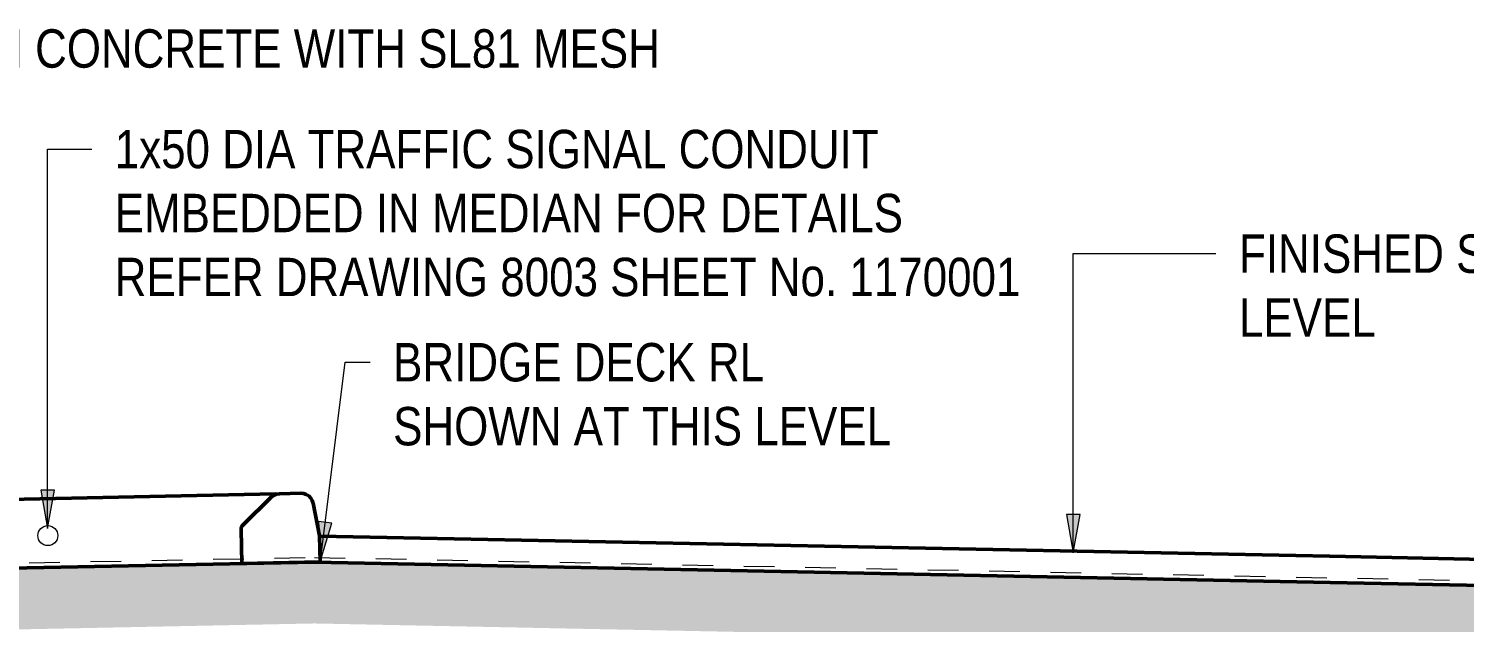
# Model space of a CAD drawing. Header units: metres. Extents: x -1215.1 to -1160.7, y 0 to 26.6.
# Drawn here: x -1197.198 to -1192.519, y 21.829 to 23.763 of the extents above; entities that cross this region are included whole.
import ezdxf

# ---------------------------------------------------------------- set-up
doc = ezdxf.new("R2010")
doc.units = ezdxf.units.M
doc.linetypes.add('JacobsDash', pattern=[0.0045, 0.003, -0.0015])
for name, color, linetype, lineweight in [('A-DETL', 7, 'Continuous', 13), ('A-FLOR', 7, 'Continuous', 50), ('A-FLOR-HDLN', 7, 'JacobsDash', 18), ('A-FLOR-PATT', 7, 'Continuous', 50), ('A-MASS', 7, 'Continuous', 50), ('G-ANNO-TEXT', 7, 'Continuous', 9), ('S-BEAM', 7, 'Continuous', 50), ('S-BEAM-HDLN', 7, 'JacobsDash', 18)]:
    doc.layers.add(name, color=color, linetype=linetype, lineweight=lineweight)
doc.styles.add('Arial Narrow', font='ARIALN.TTF', dxfattribs={"height": 0.125})

# ---------------------------------------------------------------- blocks, each defined once
blk = doc.blocks.new('Mass 1 - Mass 1-5299959-DRG-2873122 - SECTION 1')
at = {"layer": 'A-MASS'}
blk.add_line((-1196.2501, 22.1104), (-1196.2501, 22.1103), dxfattribs=at)
blk = doc.blocks.new('Structural Framing 3 - Structural Framing 3-5313093-DRG-2873122 - SECTION 1')
at = {"layer": 'S-BEAM'}
for p, q in [((-1198.2467, 22.2089), (-1196.3933, 22.2469)), ((-1196.3933, 22.2469), (-1196.3933, 22.2469)), ((-1198.2467, 22.2089), (-1198.2467, 22.2089))]:
    blk.add_line(p, q, dxfattribs=at)
at = {"layer": 'S-BEAM', "lineweight": 13}
for p, q in [((-1196.3933, 22.2469), (-1198.2467, 22.2089)), ((-1196.5014, 22.1468), (-1196.4094, 22.2371)), ((-1198.2302, 22.1998), (-1198.1346, 22.1133)), ((-1196.5047, 22.0201), (-1196.507, 22.1331)), ((-1198.1284, 22.0998), (-1198.1261, 21.9868)), ((-1198.1261, 21.9868), (-1196.5047, 22.0201))]:
    blk.add_line(p, q, dxfattribs=at)
at = {"layer": 'S-BEAM', "lineweight": 13, "flags": 128}
for points in [[(-1196.4094, 22.2371), (-1196.4019, 22.2429), (-1196.3933, 22.2469)], [(-1198.2467, 22.2089), (-1198.2379, 22.2053), (-1198.2302, 22.1998)], [(-1196.507, 22.1331), (-1196.5067, 22.1369), (-1196.5056, 22.1405), (-1196.5038, 22.1439), (-1196.5014, 22.1468)], [(-1198.1346, 22.1133), (-1198.132, 22.1105), (-1198.1301, 22.1072), (-1198.1289, 22.1036), (-1198.1284, 22.0998)]]:
    blk.add_lwpolyline(points, dxfattribs=at)
at = {"layer": 'S-BEAM-HDLN'}
for p, q in [((-1196.3933, 22.2469), (-1196.3933, 22.2469)), ((-1198.2467, 22.2089), (-1198.2467, 22.2089))]:
    blk.add_line(p, q, dxfattribs=at)

msp = doc.modelspace()

# ---------------------------------------------------------------- hatches: boundary and pattern name
at = {"layer": 'A-FLOR-PATT', "true_color": 0xc0c0c0}
msp.add_hatch(color=9, dxfattribs=at).paths.add_polyline_path([(-1212.52, 21.4972), (-1210.711, 21.5315), (-1201.9529, 21.7107), (-1196.267, 21.825), (-1184.2354, 21.585), (-1182.52, 21.551), (-1182.52, 21.751), (-1184.7952, 21.7957), (-1184.8052, 21.796), (-1190.8794, 21.9172), (-1196.267, 22.025), (-1204.1676, 21.8656), (-1210.8116, 21.7296), (-1212.52, 21.6972)])
at = {"layer": 'G-ANNO-TEXT'}
for points in [[(-1197.1365, 22.1339), (-1197.1144, 22.2589), (-1197.1585, 22.2589)], [(-1193.7936, 22.0555), (-1193.7716, 22.1805), (-1193.8157, 22.1805)], [(-1196.2473, 22.0305), (-1196.2099, 22.1518), (-1196.2536, 22.1573)]]:
    msp.add_hatch(color=256, dxfattribs=at).paths.add_polyline_path(points)

# ---------------------------------------------------------------- linework, layer by layer
at = {"layer": 'A-DETL', "linetype": 'JacobsDash', "lineweight": 18}
for p, q in [((-1207.1953, 21.8327), (-1196.2669, 22.0402)), ((-1196.2669, 22.0402), (-1184.775, 21.81))]:
    msp.add_line(p, q, dxfattribs=at)
at = {"layer": 'A-DETL', "color": 1, "lineweight": 9, "true_color": 0xff0000}
msp.add_circle((-1197.1358, 22.1112), 0.0325, dxfattribs=at)
at = {"layer": 'A-FLOR'}
for p, q in [((-1196.4996, 22.1462), (-1196.4078, 22.2363)), ((-1196.4078, 22.2362), (-1196.4996, 22.1461)), ((-1196.3806, 22.2477), (-1196.3115, 22.2491)), ((-1196.3115, 22.2491), (-1196.3806, 22.2476)), ((-1196.2501, 22.1103), (-1196.2714, 22.2169)), ((-1196.5056, 22.1314), (-1196.5033, 22.0201)), ((-1196.2501, 22.1104), (-1196.2501, 22.1103)), ((-1196.2484, 22.0253), (-1196.2501, 22.1103)), ((-1196.2501, 22.1097), (-1192.9581, 22.0439)), ((-1192.9578, 22.0439), (-1190.0864, 21.9863)), ((-1196.267, 22.025), (-1202.8603, 21.8925)), ((-1196.5047, 22.0203), (-1196.5033, 22.0203)), ((-1196.5033, 22.0201), (-1196.2484, 22.0253)), ((-1192.9564, 21.9588), (-1196.267, 22.025)), ((-1196.2621, 22.025), (-1196.2501, 22.0247)), ((-1190.0833, 21.9012), (-1192.9564, 21.9588))]:
    msp.add_line(p, q, dxfattribs=at)
at = {"layer": 'A-FLOR', "lineweight": 13}
for p, q in [((-1192.9564, 22.0438), (-1196.2501, 22.1097)), ((-1196.2501, 22.1097), (-1196.2501, 22.0247)), ((-1190.0833, 21.9862), (-1192.9564, 22.0438))]:
    msp.add_line(p, q, dxfattribs=at)
at = {"layer": 'A-FLOR', "lineweight": 18}
msp.add_line((-1192.9564, 22.0438), (-1192.9581, 22.0439), dxfattribs=at)
at = {"layer": 'A-FLOR', "flags": 128}
for points in [[(-1196.4078, 22.2363), (-1196.3998, 22.2424), (-1196.3905, 22.2462), (-1196.3806, 22.2477)], [(-1196.3806, 22.2476), (-1196.3905, 22.2462), (-1196.3998, 22.2423), (-1196.4078, 22.2362)], [(-1196.3115, 22.2491), (-1196.3022, 22.2482), (-1196.2935, 22.2453), (-1196.2856, 22.2403)], [(-1196.2714, 22.2169), (-1196.2743, 22.2257), (-1196.2791, 22.2337), (-1196.2856, 22.2403), (-1196.2935, 22.2452), (-1196.3022, 22.2482), (-1196.3115, 22.2491)], [(-1196.4996, 22.1461), (-1196.5022, 22.143), (-1196.5041, 22.1394), (-1196.5053, 22.1355), (-1196.5056, 22.1314)]]:
    msp.add_lwpolyline(points, dxfattribs=at)
at = {"layer": 'A-FLOR-HDLN'}
for p, q in [((-1198.1261, 21.9877), (-1196.5047, 22.0203)), ((-1196.5033, 22.0203), (-1196.267, 22.0251)), ((-1196.267, 22.0251), (-1196.2645, 22.025)), ((-1196.267, 22.0251), (-1196.267, 22.025)), ((-1196.2501, 22.0247), (-1192.9581, 21.9589)), ((-1192.9577, 21.9589), (-1192.9581, 21.9589)), ((-1192.9578, 21.9589), (-1190.0864, 21.9013))]:
    msp.add_line(p, q, dxfattribs=at)
at = {"layer": 'G-ANNO-TEXT'}
for p, q in [((-1197.1365, 23.3706), (-1196.9928, 23.3706)), ((-1197.1365, 22.1339), (-1197.1365, 23.3706)), ((-1193.7936, 23.0298), (-1193.3285, 23.0298)), ((-1193.7936, 22.0555), (-1193.7936, 23.0298)), ((-1196.2473, 22.0305), (-1196.1663, 22.6761)), ((-1196.1663, 22.6761), (-1196.0854, 22.6761)), ((-1197.1144, 22.2589), (-1197.1585, 22.2589)), ((-1197.1585, 22.2589), (-1197.1365, 22.1339)), ((-1197.1365, 22.1339), (-1197.1144, 22.2589)), ((-1193.7716, 22.1805), (-1193.8157, 22.1805)), ((-1193.8157, 22.1805), (-1193.7936, 22.0555)), ((-1193.7936, 22.0555), (-1193.7716, 22.1805)), ((-1196.2099, 22.1518), (-1196.2536, 22.1573)), ((-1196.2536, 22.1573), (-1196.2473, 22.0305)), ((-1196.2473, 22.0305), (-1196.2099, 22.1518))]:
    msp.add_line(p, q, dxfattribs=at)

# ---------------------------------------------------------------- block references
at = {"layer": 'A-MASS'}
msp.add_blockref('Mass 1 - Mass 1-5299959-DRG-2873122 - SECTION 1', (0, 0), dxfattribs=at)
at = {"layer": 'S-BEAM-HDLN'}
msp.add_blockref('Structural Framing 3 - Structural Framing 3-5313093-DRG-2873122 - SECTION 1', (0, 0), dxfattribs=at)

# ---------------------------------------------------------------- texts
at = {"layer": 'G-ANNO-TEXT', "char_height": 0.125, "attachment_point": 1, "style": 'Arial Narrow', "bg_fill": 3, "box_fill_scale": 1, "bg_fill_color": 256, "bg_fill_transparency": 0}
for s, insert in [('MEDIAN CONCRETE WITH SL81 MESH', (-1197.7739, 23.7607)), ('1x50 DIA TRAFFIC SIGNAL CONDUIT', (-1196.9178, 23.4331)), ('EMBEDDED IN MEDIAN FOR DETAILS', (-1196.9178, 23.2247)), ('REFER DRAWING 8003 SHEET No. 1170001', (-1196.9178, 23.0163))]:
    msp.add_mtext(s, dxfattribs=dict(at, insert=insert))
at = {"layer": 'G-ANNO-TEXT', "char_height": 0.125, "attachment_point": 1, "style": 'Arial Narrow', "bg_fill": 3, "box_fill_scale": 1, "bg_fill_color": 256, "bg_fill_true_color": 13158600, "bg_fill_transparency": 0}
for s, insert in [('FINISHED SURFACE ', (-1193.2535, 23.0923)), ('LEVEL', (-1193.2535, 22.8839)), ('BRIDGE DECK RL', (-1196.0104, 22.7386)), ('SHOWN AT THIS LEVEL ', (-1196.0104, 22.5302))]:
    msp.add_mtext(s, dxfattribs=dict(at, insert=insert))

doc.saveas('drawing.dxf')
